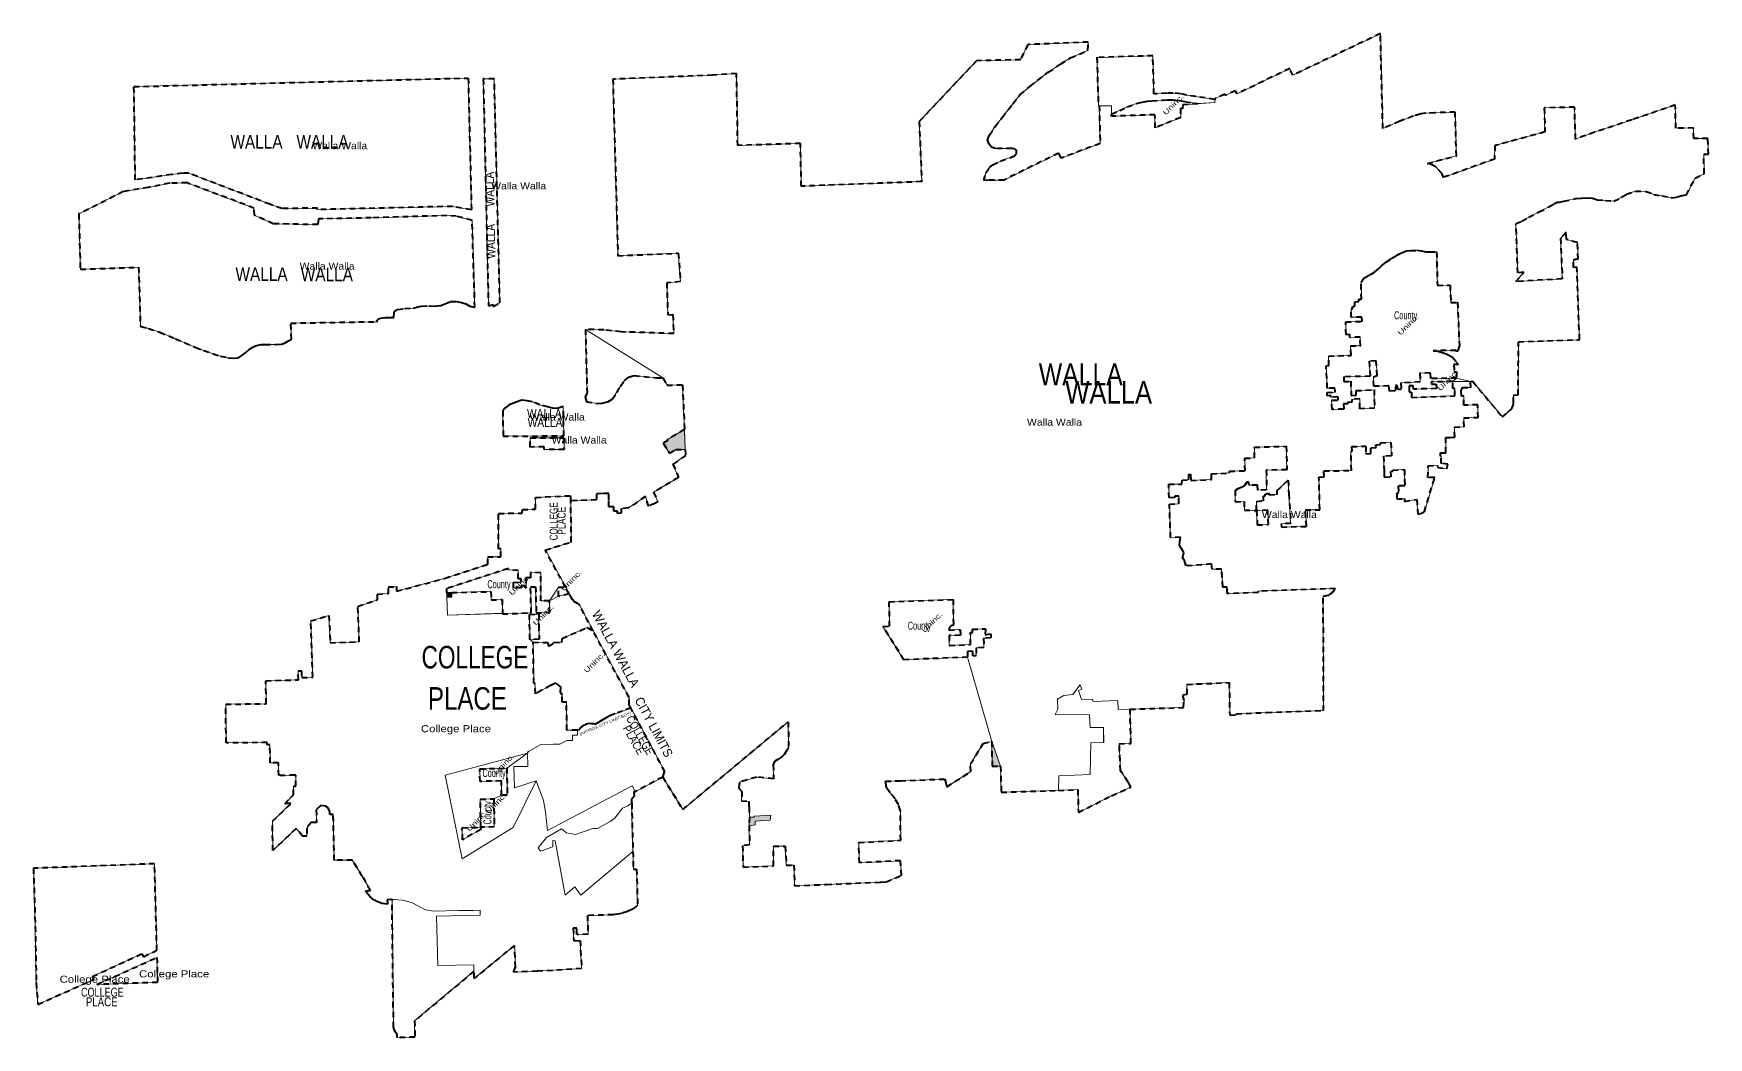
# Model space of a CAD drawing. Header units: feet. Extents: x -903180 to 1023491, y -707744 to 564635.
# Drawn here: x 656813 to 694064, y -529554 to -507220 of the extents above; entities that cross this region are included whole.
import ezdxf
from ezdxf.enums import TextEntityAlignment as Align

# ---------------------------------------------------------------- set-up
doc = ezdxf.new("R2010")
doc.units = ezdxf.units.FT
doc.header["$LTSCALE"] = 80
doc.linetypes.add('SHORT_DASHED', pattern=[2.7, 1.5, -1.2])
for name, color, linetype, lineweight in [('1', 7, 'Continuous', 13), ('13', 7, 'SHORT_DASHED', 40), ('58', 7, 'Continuous', 13), ('62', 7, 'Continuous', 13)]:
    doc.layers.add(name, color=color, linetype=linetype, lineweight=lineweight)
doc.layers.add('14', color=7, linetype='Continuous')
doc.layers.add('36', color=7, linetype='Continuous')

msp = doc.modelspace()

# ---------------------------------------------------------------- hatches: boundary and pattern name
at = {"layer": '58'}
for points in [[(671307.61, -516472.77), (671094.86, -516472.77), (670955.67, -516554.92), (670819, -516333.69), (670918.45, -516274.99), (670906.41, -516255.51), (671289.97, -516029.1)], [(666118.65, -519756.65), (666004.63, -519757.31), (666001.45, -519658.66), (666115.89, -519657.03)], [(678123.01, -522970.72), (678131.69, -523520.42), (678319.65, -523520.07)], [(672736.19, -524652.48), (672838.35, -524654.18), (672841.56, -524627.99), (673207.43, -524611.09), (673192.74, -524721.95), (672864.05, -524743.66), (672860.34, -524820.05), (672726.88, -524842.44)]]:
    msp.add_hatch(color=256, dxfattribs=at).paths.add_polyline_path(points)

# ---------------------------------------------------------------- linework, layer by layer
at = {"layer": '13'}
for p, q in [((693027.43, -510831.64), (693237.24, -510872.31)), ((671151.43, -512107.79), (671202.5, -512738.33)), ((688401.65, -514583.93), (688407.71, -514748.86)), ((687046.06, -516930.11), (687301.48, -516920.92)), ((683260.05, -519533.04), (683235.85, -519132.82)), ((668726.32, -519682.32), (668645.06, -519533.58)), ((663024.83, -521540.09), (662978.87, -520288.19))]:
    msp.add_line(p, q, dxfattribs=at)
for points in [[(693237.24, -510872.31), (693369.55, -510856.73), (693477.61, -510821.1), (693572.42, -510811.01), (693765.51, -510438.46), (693967.75, -510338.59), (693958.15, -509904.77), (694064.23, -509903.79), (694051.14, -509553.89), (693738.56, -509556.77), (693729.14, -509321.64), (693338.83, -509326.23), (693325.79, -508809.73), (692357.53, -509141.82), (691531.65, -509417.07), (691106.09, -509566.6), (691086.5, -508856.78), (690411.79, -508876.5), (690426.52, -509410.02), (689311.87, -509713.37), (689307.28, -510012.32), (688170.54, -510421.01), (688139.71, -510342.43), (688001.31, -510185.4), (687886.11, -510126.15), (687815.11, -510109.01), (688457.76, -509942.74), (688429.54, -508968.58), (687978.02, -508984.7), (687778.54, -508990.82), (687665.39, -509004.45), (687498.61, -509058.46), (687197.66, -509172.17), (686822.27, -509331.34), (686766.45, -507219.5), (684822.01, -508148.57), (684749.82, -507998.92), (683580.75, -508561.16), (683542.26, -508492.17), (683315.68, -508595.78), (683307.92, -508570.94), (683089.6, -508668.35), (683086.51, -508686.92), (682458.32, -508589.82), (682322.42, -508561.12), (682158.25, -508545.29), (682020.15, -508545.29), (681732.16, -508565.21), (681706.18, -507713.5), (680461.8, -507752.67), (680494.68, -508830.58)], [(680494.68, -508830.58), (680515.97, -508829.62), (680532.88, -509665.89), (679664.39, -509993.69), (679610.62, -509878.6), (678399.46, -510479.31), (678046.52, -510479.97), (677946.8, -510491.67), (677992.28, -510319.87), (678075.74, -510198.74), (678147.19, -510144.24), (678320.87, -510060.33), (678629.67, -509941.93), (678677.82, -509878.15), (678671.92, -509815.11), (678626.9, -509782.44), (678572.67, -509777.18), (678198.25, -509777.27), (678118.25, -509746.75), (678065.26, -509682.24), (678031.4, -509587.99), (678065.51, -509490.54), (678188.86, -509296.86), (678354.76, -509086.75), (678594.89, -508781.89), (678751.17, -508585.14), (678972.86, -508399.3), (679381.91, -508083.01), (679656.23, -507901.68), (679874.76, -507762.19), (680260.52, -507594.87), (680269.97, -507411.16), (678925.21, -507466.03), (678761.16, -507803.59), (677783.08, -507826.37), (676510.19, -509178.69), (676566.48, -510515.38), (673888.42, -510616.52), (673870.66, -509664.52), (672474.89, -509710.16), (672449.45, -508108.6), (671917.07, -508148.12), (669698.08, -508235.3), (669809.37, -512161.91), (671151.43, -512107.79)], [(688101.87, -516624.81), (688100.31, -516546.16), (688221.99, -516544.33), (688219.95, -516204.93), (688321.38, -516203.51), (688421.35, -516200.89), (688416.15, -515975.95), (688628.85, -515970.39), (688624.22, -515770.1), (688940.12, -515759.89), (688934.09, -515478.91), (688624.18, -515489.23), (688621.63, -515286.48), (688572.53, -515285.06), (688565.15, -515171.9), (688589.93, -515096.84), (688775.1, -515091.8), (688770.78, -514957.37), (688818.82, -514956.75), (689479.34, -515748.54), (689602.78, -515641.22), (689604.2, -515640.33), (689627.27, -515623.97), (689648.51, -515605.28), (689667.68, -515584.47), (689684.57, -515561.78), (689698.99, -515537.45), (689710.79, -515511.74), (689719.84, -515484.94), (689726.03, -515457.34), (689729.31, -515429.24), (689730.4, -515262.81), (689830.41, -515261.22), (689838.16, -514076.01), (691196.25, -514031.19), (691137.71, -512416.29), (691061.75, -512422.65), (691064.83, -512257.97), (691128.25, -512235.84), (691163.31, -512236.71), (691150.15, -511871.53), (690906.96, -511799.41), (690897.57, -511638.94), (690773.15, -511780.26), (690812.11, -512677.73), (689780.81, -512736.56), (689955.7, -512528.67), (689822.03, -512545.04), (689782.72, -511450.51), (689914, -511392.31), (690069.21, -511307.63), (690301.09, -511188.3), (690511.89, -511074.75), (690628.78, -511011.25), (690697.77, -510972.76), (690753.38, -510968.82), (690847.34, -510949.48), (691115.78, -510891.44), (691242.37, -510883.55), (691374.16, -510877.58), (691482.32, -510885.62), (691595.5, -510921.09), (691772.12, -510935.45), (691959.87, -510949.4), (692132.36, -510862.78), (692241.57, -510797.36), (692437.09, -510724.13), (692676.08, -510732.6), (692851.23, -510798.2), (693027.43, -510831.64)], [(687107.99, -515052.47), (687099.38, -515166.15), (686967.54, -515176.43), (686957.97, -515057.32), (686619.93, -515068.26), (686612.72, -514860.76), (686691.79, -514827.09), (686675.02, -514500.47), (686515.14, -514510.66), (686542.2, -514845.98), (685950.79, -514854.09), (685955.01, -514961.33), (686108.03, -514956.38), (686117.57, -515275.2), (686228.4, -515265.6), (686225.62, -515162.25), (686625.27, -515146.37), (686637, -515554.05), (686310, -515566.05), (686306.94, -515347.35), (686130.08, -515358.06), (686132.11, -515419.43), (686036.22, -515427.29), (686039.9, -515456.36), (685945.95, -515461.4), (685951, -515573.05), (685693, -515586.05), (685683.19, -515379.01), (685827.2, -515373.92), (685825, -515304.92), (685666.76, -515310.96), (685666.09, -515275.77), (685582.31, -515279.46), (685581.22, -515207.55), (685757.85, -515197.53), (685755.13, -515106.3), (685586.05, -515109.77), (685560.92, -514611.07), (685622.29, -514605.2), (685614.76, -514397.31), (686114.84, -514379.9), (686102.94, -514168.93), (686323.52, -514166.61), (686317.41, -513972.89), (686089.89, -513982.51), (686089.04, -513916.73), (686003.89, -513919.59), (685999.39, -513633.16), (686358.44, -513627.14), (686355.97, -513527.16), (686119.76, -513531.12), (686114.85, -513346.07), (686148.42, -513346.96), (686147.35, -513290.39), (686201.05, -513288.37), (686199.29, -513189.16), (686287.18, -513182.3), (686285.17, -513130.84), (686346.16, -513129.82), (686336.81, -512750.85), (686367.82, -512706.89), (686400.36, -512664.64), (686452.1, -512635.78), (686563.22, -512570.36), (686634.11, -512526.11), (686724.14, -512453.06), (686796.9, -512381.96), (686904.16, -512299.29), (687022.94, -512218.52), (687135.98, -512151.18), (687233.71, -512099.21), (687308.47, -512068.38), (687350.65, -512056.8), (687438.87, -512048.97), (687576.96, -512042.97), (687678.65, -512056.2), (687778.42, -512075.21), (687857.06, -512073.15), (688016.2, -512078.75), (688034.91, -512824.7), (688317.45, -512815.51), (688333.97, -513200.35), (688482.52, -513199.83), (688522.82, -514158.66), (688487.05, -514268.21), (688459.75, -514290.75), (688444.45, -514272.07), (687944.58, -514276.46), (688042.23, -514289.75), (688137.96, -514313.19), (688230.71, -514346.5), (688319.47, -514389.32), (688370.69, -514419.57), (688506.41, -514582.25), (688401.65, -514583.93)], [(671202.5, -512738.33), (670896.54, -512767.53), (670921.49, -513478.25), (671028.11, -513473.92), (671054.53, -513894.14), (669880.13, -513857.51), (669495.02, -513810.22), (669088.09, -513803.12), (669123.26, -515204.68), (669084.19, -515306.44), (669114.79, -515413.14), (669351.11, -515449.94), (669460.5, -515443.5), (669582.76, -515411.31), (669685.71, -515353.36), (669782.23, -515214.93), (669865.88, -515066.84), (669955.97, -514938.06), (670049.27, -514864.02), (670168.31, -514828.61), (670667, -514876.9), (670811.47, -514881.48), (670905.97, -515045.16), (671246.13, -515034.64), (671289.97, -516029.1), (670906.41, -516255.51), (670918.45, -516274.99), (670819, -516333.69), (670955.67, -516554.92), (671094.86, -516472.77), (671307.61, -516472.77), (671313.05, -516609.69), (671034.02, -516800.62), (671159.29, -517097.86), (670603.54, -517423.47), (670698.96, -517637.19), (670629.05, -517672.52), (670487.54, -517732.69), (670419.91, -517522.81), (670043.29, -517773.89), (669880.56, -517787.84), (669880.56, -517892.45), (669801.51, -517897.1), (669799.19, -517843.63), (669717.82, -517845.95), (669717.82, -517745.99), (669610.88, -517745.99), (669610.88, -517590.23), (669607.5, -517450.53), (669464.18, -517453.15), (669334.23, -517457.71), (669331.91, -517594.88), (668764.66, -517613.48)], [(688407.71, -514748.86), (688457.72, -514748.06), (688462.83, -514887.12), (687889.99, -514893.68), (687878.37, -514769.62), (687646.87, -514779.26), (687649.26, -514969.23), (687223.35, -514993.54), (687226.79, -515141.95), (687159.58, -515137.1), (687134.82, -515045.57), (687107.99, -515052.47)], [(683235.85, -519132.82), (683025.63, -519132.61), (683010.31, -519020.29), (682500.92, -519060.3), (682437.5, -519049.3), (682411.29, -518942.77), (682363.63, -518889.12), (682397.88, -518762.58), (682332.72, -518659.31), (682301.79, -518596.09), (682304.75, -518527.75), (682320.32, -518426.03), (682101.36, -518430.34), (682075.89, -517690.37), (682286.35, -517679.35), (682284.38, -517513.84), (682192.28, -517513.81), (682195.16, -517542.82), (682068.95, -517550.36), (682060.07, -517243.43), (682354.32, -517241.61), (682360.64, -517152.09), (682504.54, -517143.41), (682509.06, -517026.86), (682546.03, -517024.65), (682553.29, -517162.27), (683008.81, -517143.04), (683007.29, -517016.74), (683409.1, -516995.7), (683410.39, -516958.58), (683756.22, -516945.36), (683752.67, -516668.45), (683969.67, -516660.41), (683967.17, -516422.23), (684671.65, -516402.39), (684689.77, -516925.42), (684230.11, -516932.97), (684234.19, -517370.39), (684039.21, -517379.32), (684032.99, -517266.18), (683845.75, -517269.57), (683836.39, -517190.59), (683790.95, -517211.13), (683745.92, -517278.82), (683696.77, -517308.52), (683595.93, -517350.92), (683540.88, -517384.81), (683539.83, -517634.38), (683733.9, -517631.98), (683742.2, -517822.87), (684012.68, -517829.15), (684011.71, -517627.39), (684165.42, -517614.47), (684169.45, -517514.99), (684205.22, -517505.8), (684206.01, -517465.63), (684284.51, -517446.03), (684289.56, -517480.99), (684471.07, -517475.38), (684469.82, -517382.82), (684715.21, -517153.09), (684728.44, -517460.6), (684731.85, -517460.52), (684770.72, -518118.48), (684561.9, -518124.3), (684565.52, -518199.24), (685121.48, -518183.73), (685101.62, -517816.7), (685417.53, -517812.74), (685401.02, -517088.73), (685516.3, -517085.34), (685511.99, -516949.67), (686122.9, -516941.28), (686111.76, -516516.36), (686139.3, -516510.16), (686134.02, -516406.02), (686444.53, -516399.32), (686446.88, -516566.82), (686557.54, -516562.56), (686553.85, -516439.26), (686674.59, -516426.31), (686665.82, -516367.38), (686770.74, -516360.98), (686771.31, -516321.82), (687002.33, -516314.34), (687014.7, -516618.02), (686838.64, -516622.72), (686849.35, -516944.94), (686850.07, -516966.75), (686850.68, -516984.94), (686854.07, -517086.84), (687003.92, -517080.05), (686999.92, -516960.15), (687044.9, -516958.25), (687046.06, -516930.11)], [(687301.48, -516920.92), (687308.28, -517280.98), (687165.24, -517284.56), (687169.62, -517443.89), (687130.82, -517448.03), (687134.2, -517567.51), (687306.71, -517568.24), (687303.17, -517627.28), (687577.27, -517587.29), (687596.9, -517908.8), (687710.13, -517879.04), (687744.48, -517855.85), (687975.91, -517093.1), (687825.81, -517094.54), (687827.07, -516836.03), (688040.1, -516828.69), (688042.53, -516876.78), (688242.49, -516901.42), (688270.41, -516797.15), (688120.34, -516783.64), (688121.07, -516624.36), (688101.87, -516624.81)], [(662978.87, -520288.19), (663384.03, -520162.98), (663412.27, -520774.08), (664057.65, -520752.36), (664027.14, -519964.36), (664459.65, -519815.4), (664459.41, -519693.04), (664707.55, -519678.6), (664707.25, -519531.21), (664886.36, -519523.06), (664886.85, -519626.57), (665966.72, -519339.12), (666917, -519029.05), (666918.69, -518860.92), (667206.57, -518862.38), (667205, -518685.97), (667151, -518683.55), (667156.52, -517896.2), (667682.24, -517888.51), (667684.59, -517807.74), (667979.85, -517800.98), (667979.47, -517537.87), (668764.09, -517501.51)], [(668645.06, -519533.58), (668195.6, -518710.9), (668769.31, -518531.78), (668764.66, -517613.48), (668764.09, -517501.51)], [(668726.32, -519682.32), (668488.1, -519739.78), (668486.91, -519534.34), (668645.06, -519533.58)], [(670806.94, -523760.96), (671250.6, -524484.35), (673599.51, -522531.07), (673600.96, -523114.13), (673561.73, -523174.62), (673513.04, -523253.46), (673456.61, -523307.48), (673365.44, -523371.65), (673293.63, -523414.12), (673265.83, -523488.28), (673268.71, -523798.1), (672889.22, -523761.81), (672513.64, -523871.8), (672494.86, -524003.25), (672568.31, -524081.1), (672560.08, -524291.23), (672719.45, -524301.1), (672720.09, -524425.96), (672728.38, -524425.66), (672736.19, -524652.48), (672726.88, -524842.44), (672739.7, -525269.52), (672583.17, -525290.65), (672593.39, -525763.97), (673267.27, -525737.09), (673267.08, -525297.56), (673531.28, -525295), (673554.06, -525722.85), (673722.15, -525716.92), (673739.21, -526177.34), (674190.26, -526160.68), (674446.84, -526149.37), (675650.54, -526098.26), (675777.45, -526091.14), (676113.23, -525949.09), (676096.91, -525620.69), (675180.12, -525666.98), (675166.68, -525218.85), (676099.26, -525166.76), (676092.96, -524517.98), (676047.12, -524372.81), (675967.17, -524238.61), (675859.71, -524105.81), (675785.14, -523996.2), (675764.76, -523895.68), (675763.46, -523852.67), (676053.45, -523846.19), (676073.45, -523845.52), (676093.45, -523844.91), (677082.25, -523803.98), (677103.78, -523887.58), (677124.51, -523978.23), (677660.75, -523633.68), (677651.82, -523469.4), (677936.52, -523015.61), (678123.01, -522970.72), (678131.69, -523520.42), (678319.65, -523520.07), (678336.33, -524096.87), (679606.18, -524059.31), (680036.93, -524039.41), (680050.64, -524545.97), (680789.88, -524174.93), (681218.15, -523985.25), (681157.91, -523870.18), (681003.38, -523643.97), (680989.49, -523612.19), (680959.33, -523019.7), (681219.56, -523011.93), (681198.93, -522249.73), (682391.65, -522215.01), (682401.57, -522060.04), (682372.73, -521932.53), (682472.4, -521918.25), (682465.03, -521698.2), (683404.75, -521660.12), (683415.63, -522382.93), (683565.56, -522376.85), (683565.18, -522351.85), (684239.85, -522324.52), (685504.6, -522278.23), (685496.17, -519734.9), (685541.36, -519732.38), (685564.08, -519721.72), (685617.35, -519711.07), (685659.25, -519677.67), (685676.3, -519666.31), (685699.02, -519642.86), (685733.12, -519625.81), (685764.36, -519566.84), (684049.7, -519625.23), (684050.83, -519655.2), (683360.58, -519679.65), (683357.43, -519532.87), (683260.05, -519533.04)], [(669258.62, -520510.74), (668967.6, -519952.62), (668942.82, -519919.56), (668942.82, -519916.8), (668920.79, -519903.03), (668896.01, -519894.76), (668860.22, -519869.97), (668832.69, -519850.68), (668797.48, -519812.58), (668726.32, -519682.32)], [(670094.09, -522221.04), (669910.48, -522293.09), (669740.49, -522353.02), (669647.93, -522392.36), (669548.11, -522441.39), (669459.18, -522491.03), (669385.38, -522536.43), (669351.19, -522562.91), (669337.13, -522571.39), (669320.8, -522578.5), (669302.8, -522583.5), (669288.28, -522585.01), (669269.68, -522579.86), (669251.38, -522576.23), (669223.7, -522572.9), (669180.68, -522571.93), (669136.8, -522578.47), (669090.4, -522592.16), (669068.84, -522602.77), (669043.45, -522615.29), (669030.39, -522624.31), (668991.96, -522654), (668967.33, -522681.26), (668944.54, -522711.77), (668907.58, -522714.87), (668675.93, -522714.63), (668665.87, -522095.4), (668568.52, -522095.58), (668573.62, -521933.33), (668530.22, -521868.52), (668540.8, -521749.52), (668421.67, -521668.63), (668313.6, -521722.92), (668119.11, -521826.05), (667973.7, -521906.65), (667961.96, -521664.32), (667940.34, -521675.12), (667921.87, -520762.43), (668252.25, -520765.8)], [(668252.25, -520765.8), (668268.63, -520846.9), (668387.47, -520776.36), (668387.44, -520760.14), (668562.93, -520770.42), (668568.4, -520676.8), (669127.83, -520432.93), (669258.62, -520510.74)], [(670094.09, -522221.04), (670057.59, -522153.09), (670056.57, -521988.28), (669258.62, -520510.74)], [(670806.94, -523760.96), (670165.71, -524100.31), (670173.45, -524185.39), (670108.68, -524250.42), (670114.26, -524342.34), (670116, -524343.38), (670143.48, -525418.39), (670153.14, -525811.22), (670226.86, -525810.27), (670246.26, -526613.29), (670210.8, -526643.91), (670117.83, -526706), (670022.58, -526754.1), (669881.11, -526797.11), (669803.15, -526808.75), (669705.23, -526824.79), (669129.99, -526838.74), (669147.32, -527254.8), (668897.53, -527265.71), (668893.25, -527119.86), (668816.5, -527123.21), (668827.71, -527400.33), (668968.31, -527394.64), (669001.98, -528021.89), (668011.76, -528080.59), (667487.83, -528098.34), (667531.07, -527987.49), (667508.96, -527504.01), (666614.32, -528241.88), (666608.6, -528078.63), (665289.38, -529185.09), (665296.57, -529546.29), (664903.09, -529553.88), (664902.17, -529485.37), (664879.44, -529457.74), (664860, -529426.02), (664856.15, -529418.58), (664837.26, -529379.71), (664819.46, -529315.31), (664785.92, -526483.36), (664756.79, -526483.58), (664679.7, -526487.95), (664686.16, -526587.44), (664625.63, -526582.46), (664565.95, -526571.18), (664507.78, -526553.72), (664451.76, -526530.27), (664398.49, -526501.1), (664348.56, -526466.52), (664302.52, -526426.92), (664260.87, -526382.71), (664226.41, -526337.8), (664195.97, -526288.57), (664309.3, -526281.86), (664125.5, -525961.57), (663904.67, -525614.62), (663901.16, -525608.03), (663500.67, -525608.51), (663478.68, -524589.57), (663400.59, -524593.7), (663401.22, -524532), (663391.37, -524496.65), (663365.69, -524447.77), (663304.66, -524405.71), (663202.85, -524393.63), (663102.3, -524487.61), (663107.64, -524767.99), (662990.34, -524767.99), (662889.62, -524894.82), (662894.36, -525071.42), (662794.83, -525071.42), (662656.43, -524904.32), (662134.05, -525392.53), (662126.87, -524739.83), (662537.75, -524349.97), (662399.34, -524352.3), (662596.74, -524154.28), (662597.02, -523965.37), (662650.35, -523965.37), (662644.92, -523737.34), (662644.44, -523717.35), (662624.44, -523717.73), (662266.34, -523724.57), (662260.5, -523442.01), (662076.39, -523446), (662070.05, -523041.7), (662010.96, -523043.99), (662010.46, -522993.1), (661096.45, -522999.58), (661089.33, -522139.69), (661987.4, -522128.06), (661980.84, -521618.27), (662706.29, -521596.5), (662697.66, -521400.03), (662769.64, -521398.07), (662776.9, -521544.92), (663024.83, -521540.09)], [(670806.94, -523760.96), (670850.52, -523635.24), (670094.09, -522221.04)], [(666351.37, -525154.11), (666348.32, -524888.82), (666759.81, -524878.41)], [(666759.81, -524878.41), (666760.63, -524927.26), (666351.37, -525154.11)]]:
    msp.add_lwpolyline(points, dxfattribs=at)
for points in [[(666552.15, -511144.5), (666128.83, -511066.01), (663122.39, -511137.32), (663127.34, -511103.11), (662336.76, -511116.18), (662070.32, -511019.73), (660265.9, -510328.39), (660124.25, -510324.76), (659879.12, -510357.07), (659075.36, -510475.38), (659046.21, -508402.06), (666480.75, -508209.74)], [(667038.59, -513290.97), (667185.28, -513212.93), (667059.53, -508230.84), (666815.51, -508230.95), (666931.17, -513278.58), (667032.35, -513250.14)], [(682706.6, -508782.16), (682372.96, -508807.97), (682365.51, -508893.52), (682320.29, -508887.96), (682325.36, -509090.53), (681761.79, -509316.42), (681752.87, -509028.78), (680789.65, -509057.99), (680788.64, -509010.84), (680970.33, -508929.21), (681132.74, -508851.7), (681341.7, -508777.52), (681475.37, -508745.9), (681587.67, -508727.04), (681684.37, -508718.87), (681912.74, -508705.31), (682025.33, -508695.29), (682151.03, -508695.29), (682299.66, -508709.62), (682431.34, -508737.44)], [(660599.77, -514270.95), (660806.69, -514346.25), (660972.29, -514394.6), (661136.09, -514433.6), (661270.61, -514442.39), (661352.63, -514434.85), (661403.6, -514415.6), (661467.42, -514370.71), (661535.14, -514312.59), (661615.51, -514244.51), (661689.45, -514197.88), (661753.34, -514164.65), (661809.28, -514150.69), (661875.89, -514137.1), (661964.4, -514136.62), (662202.2, -514141.26), (662329.99, -514130.14), (662394.7, -514105.81), (662466.59, -514061.16), (662551.14, -514020.42), (662535.51, -513661.71), (664439.23, -513630.06), (664466.03, -513597.43), (664507.04, -513557.39), (664572.45, -513541.53), (664644.38, -513539.34), (664731.14, -513536.7), (664825, -513535.35), (664835.87, -513414.45), (664905.88, -513357.66), (665067.69, -513340.25), (665267.4, -513326.24), (665360.33, -513302.03), (665439.5, -513284.73), (665608.22, -513274.2), (665701.22, -513287.86), (665787.3, -513277.44), (665873.37, -513267.01), (665980.05, -513229.01), (666093.61, -513184.11), (666227.91, -513183.96), (666331.25, -513201.06), (666427.74, -513235.38), (666517.38, -513283.49), (666613.84, -513310.93), (666627.62, -513307.47), (666566.24, -511376.1), (666215.08, -511282.7), (666006.92, -511269.73), (664324.59, -511319), (663149.4, -511345.69), (663136.44, -511471.25), (662145.31, -511452.58), (661728.67, -511261.47), (661715.14, -511102.92), (660227.38, -510543.07), (659837.56, -510550.14), (659368.63, -510643.2), (658807.18, -510736.36), (657820.52, -511234.66), (657854.33, -512463.52), (659149.84, -512419.92), (659191.06, -513735.57), (659201.12, -513736.87), (659370.25, -513779.96), (659622.57, -513866.39), (659973.53, -514009.68), (660175.37, -514101.99), (660422.83, -514205.65)], [(687897.01, -514968.62), (687901.9, -515020.75), (688010.98, -515019.23), (688013.16, -515117.69), (687502.47, -515130.88), (687497.58, -515057.92), (687403.57, -515060.96), (687404.52, -515192.34), (687457.65, -515198.37), (687458.25, -515316.1), (688426.11, -515280.36), (688423.31, -515115.27), (688378.23, -515114.72), (688376.7, -514962.44)], [(668595.17, -515518), (668482.12, -515556.1), (668433.71, -515564.64), (668356.82, -515556.1), (668245.76, -515521.91), (668063.51, -515476.34), (667912.58, -515410.82), (667781.59, -515388.03), (667679.07, -515379.48), (667673.37, -515379.48), (667585.1, -515402.27), (667465.49, -515450.7), (667391.45, -515479.18), (667351.58, -515507.67), (667297.48, -515556.1), (667249.07, -515615.92), (667255.8, -516178.49), (668605.85, -516169.89)], [(667862.05, -516216.26), (668607.42, -516214.14), (668613.35, -516471.75), (668171.72, -516473.37), (668171.72, -516413.54), (667861.32, -516419.24)], [(684012.84, -517832.56), (684028.17, -518150.32), (684278.01, -518141), (684262.69, -517823.24)], [(667881.37, -520107.33), (667868.03, -519528.1), (667980.06, -519528.1), (667993.36, -520105.53), (668293.63, -520100.69), (668288.29, -519840.94), (668093.69, -519840.19), (668097.77, -519213.96), (667865.2, -519209), (667868.41, -519328.36), (667762.99, -519327.02), (667765.96, -519552.29), (667746.92, -519552.27), (667746.82, -519503.57), (667662.79, -519503.66), (667665.48, -519552.3), (667489.41, -519551.82), (667487.84, -519503.86), (667486.11, -519428.15), (667653.96, -519428.74), (667655.3, -519353.61), (667590.31, -519352.31), (667589.95, -519163.01), (667378.99, -519152.44), (667375.8, -519121.08), (665998.24, -519564.97), (666000.64, -519658.67), (666115.89, -519657.03), (666984.22, -519634.23), (666991.18, -519817.11), (667232.12, -519811.27), (667244.32, -520131.98), (667864.03, -520107.61)], [(675842.92, -519859.08), (677262.39, -519811.2), (677271.32, -520384.77), (677240.11, -520385.45), (677221.15, -520396.29), (677196.76, -520417.98), (677183.22, -520442.38), (677172.38, -520469.49), (677173.74, -520489.57), (677423.92, -520481.14), (677426.03, -520604.07), (677176.17, -520614.3), (677179.95, -520834.32), (677654.68, -520814.88), (677650.02, -520543.55), (677695, -520542.03), (677693.8, -520472.03), (677981.55, -520462.32), (677974.79, -520599.18), (678101.44, -520571.26), (678103.2, -520666.41), (677943.29, -520672.96), (677947.07, -520877.98), (677775.91, -520884.99), (677778.91, -521060.01), (677703.95, -521063.07), (677702.23, -520963.06), (677582.3, -520967.97), (677584.45, -521092.99), (676169.71, -521150.93), (675704.18, -520409.06), (675852.97, -520404.05)], [(668057.24, -520696.3), (667848.11, -520697.42), (667846.01, -520143.14), (668048.09, -520138.4), (668052.16, -520386.66)], [(667223.06, -524166.44), (667217.74, -523846.48), (666742.86, -523858.5), (666738.21, -523578.53), (667338.04, -523563.34), (667348.02, -524163.28)], [(666759.81, -524878.41), (666749.42, -524253.46), (667049.34, -524245.87), (667059.74, -524870.81)], [(656909.41, -528817.6), (658155.98, -528261.09), (658126.92, -528193.2), (659222.71, -527691.95), (659261.99, -527755.78), (659556.29, -527611.58), (659505.25, -525688.47), (656812.61, -525790.36), (656851.95, -527081.29), (656873.97, -528329.43), (656871.55, -528335.73)], [(658218.81, -528375.72), (659559.14, -527773.13), (659568.93, -528327.88)]]:
    msp.add_lwpolyline(points, close=True, dxfattribs=at)
at = {"layer": '58'}
for p, q in [((659879.12, -510357.07), (660124.25, -510324.76)), ((660124.25, -510324.76), (660265.9, -510328.39)), ((659879.12, -510357.07), (659075.36, -510475.38)), ((666627.62, -513307.47), (666566.24, -511376.1)), ((668769.31, -518531.78), (668764.09, -517501.51))]:
    msp.add_line(p, q, dxfattribs=at)
for points in [[(692241.57, -510797.36), (692437.09, -510724.13), (692676.08, -510732.6), (692851.23, -510798.2), (693027.43, -510831.64), (693237.24, -510872.31), (693369.55, -510856.73), (693477.61, -510821.1), (693572.42, -510811.01), (693765.51, -510438.46), (693967.75, -510338.59), (693958.15, -509904.77), (694064.23, -509903.79), (694051.14, -509553.89), (693738.56, -509556.77), (693729.14, -509321.64), (693338.83, -509326.23), (693325.79, -508809.73), (692357.53, -509141.82), (691531.65, -509417.07), (691106.09, -509566.6), (691086.5, -508856.78), (690411.79, -508876.5), (690426.52, -509410.02), (689311.87, -509713.37), (689307.28, -510012.32), (688170.54, -510421.01), (688139.71, -510342.43), (688001.31, -510185.4), (687886.11, -510126.15), (687815.11, -510109.01), (688457.76, -509942.74), (688429.54, -508968.58), (687978.02, -508984.7), (687778.54, -508990.82), (687665.39, -509004.45), (687498.61, -509058.46), (687197.66, -509172.17), (686822.27, -509331.34), (686766.45, -507219.5), (684822.01, -508148.57), (684749.82, -507998.92), (683580.75, -508561.16), (683542.26, -508492.17), (683315.68, -508595.78), (683307.92, -508570.94), (683089.6, -508668.35), (683087.12, -508752.72), (682372.96, -508807.97), (682365.51, -508893.52), (682320.29, -508887.96), (682325.36, -509090.53), (681761.79, -509316.42), (681752.87, -509028.78), (680789.65, -509057.99), (680784.68, -508825.32), (680515.97, -508829.62), (680532.88, -509665.89), (679664.39, -509993.69), (679610.62, -509878.6), (678399.46, -510479.31), (678046.52, -510479.97), (677946.8, -510491.67), (677992.28, -510319.87), (678075.74, -510198.74), (678147.19, -510144.24), (678320.87, -510060.33), (678629.67, -509941.93), (678677.82, -509878.15), (678671.92, -509815.11), (678626.9, -509782.44), (678572.67, -509777.18), (678198.25, -509777.27), (678118.25, -509746.75), (678065.26, -509682.24), (678031.4, -509587.99), (678065.51, -509490.54), (678188.86, -509296.86), (678354.76, -509086.75), (678594.89, -508781.89), (678751.17, -508585.14), (678972.86, -508399.3), (679381.91, -508083.01), (679656.23, -507901.68), (679874.76, -507762.19), (680260.52, -507594.87), (680269.97, -507411.16), (678925.21, -507466.03), (678761.16, -507803.59), (677783.08, -507826.37), (676510.19, -509178.69), (676566.48, -510515.38), (673888.42, -510616.52), (673870.66, -509664.52), (672474.89, -509710.16), (672449.45, -508108.6), (671917.07, -508148.12), (669698.08, -508235.3), (669809.37, -512161.91), (671151.43, -512107.79), (671202.5, -512738.33)], [(666480.75, -508209.74), (659046.21, -508402.06), (659075.36, -510475.38)], [(663122.39, -511137.32), (666128.83, -511066.01), (666552.15, -511144.5), (666480.75, -508209.74)], [(666931.17, -513278.58), (666815.51, -508230.95), (667059.53, -508230.84), (667185.28, -513212.93), (667038.59, -513290.97)], [(660265.9, -510328.39), (662070.32, -511019.73), (662336.76, -511116.18), (663127.34, -511103.11)], [(664324.59, -511319), (663149.4, -511345.69), (663136.44, -511471.25), (662145.31, -511452.58), (661728.67, -511261.47), (661715.14, -511102.92), (660227.38, -510543.07), (659837.56, -510550.14), (659368.63, -510643.2), (658807.18, -510736.36), (657820.52, -511234.66), (657854.33, -512463.52), (659149.84, -512419.92), (659191.06, -513735.57)], [(686114.85, -513346.07), (686148.42, -513346.96), (686147.35, -513290.39), (686201.05, -513288.37), (686199.29, -513189.16), (686287.18, -513182.3), (686285.17, -513130.84), (686346.16, -513129.82), (686336.81, -512750.85), (686367.82, -512706.89), (686400.36, -512664.64), (686452.1, -512635.78), (686563.22, -512570.36), (686634.11, -512526.11), (686724.14, -512453.06), (686796.9, -512381.96), (686904.16, -512299.29), (687022.94, -512218.52), (687135.98, -512151.18), (687233.71, -512099.21), (687308.47, -512068.38), (687350.65, -512056.8), (687438.87, -512048.97), (687576.96, -512042.97), (687678.65, -512056.2), (687778.42, -512075.21), (687857.06, -512073.15), (688016.2, -512078.75), (688034.91, -512824.7), (688317.45, -512815.51), (688333.97, -513200.35), (688482.52, -513199.83), (688522.82, -514158.66), (688487.05, -514268.21), (688459.75, -514290.75), (688444.45, -514272.07), (687944.58, -514276.46), (688042.23, -514289.75), (688137.96, -514313.19), (688230.71, -514346.5), (688319.47, -514389.32), (688370.69, -514419.57), (688506.41, -514582.25), (688401.65, -514583.93), (688407.71, -514748.86), (688457.72, -514748.06), (688462.83, -514887.12), (688770.78, -514957.37), (688818.82, -514956.75), (689479.34, -515748.54), (689602.78, -515641.22), (689604.2, -515640.33), (689627.27, -515623.97), (689648.51, -515605.28), (689667.68, -515584.47), (689684.57, -515561.78), (689698.99, -515537.45), (689710.79, -515511.74), (689719.84, -515484.94), (689726.03, -515457.34), (689729.31, -515429.24), (689730.4, -515262.81), (689830.41, -515261.22), (689838.16, -514076.01), (691196.25, -514031.19), (691137.71, -512416.29), (691061.75, -512422.65), (691064.83, -512257.97), (691128.25, -512235.84), (691163.31, -512236.71), (691150.15, -511871.53), (690906.96, -511799.41), (690897.57, -511638.94), (690773.15, -511780.26), (690812.11, -512677.73), (689780.81, -512736.56), (689955.7, -512528.67), (689822.03, -512545.04), (689782.72, -511450.51), (689914, -511392.31), (690069.21, -511307.63), (690301.09, -511188.3), (690511.89, -511074.75), (690628.78, -511011.25), (690697.77, -510972.76), (690753.38, -510968.82), (690847.34, -510949.48), (691115.78, -510891.44), (691242.37, -510883.55), (691374.16, -510877.58), (691482.32, -510885.62), (691595.5, -510921.09), (691772.12, -510935.45), (691959.87, -510949.4), (692132.36, -510862.78), (692241.57, -510797.36)], [(666566.24, -511376.1), (666215.08, -511282.7), (666006.92, -511269.73), (664324.59, -511319)], [(671202.5, -512738.33), (670896.54, -512767.53), (670921.49, -513478.25), (671028.11, -513473.92), (671054.53, -513894.14), (669880.13, -513857.51), (669495.02, -513810.22), (669088.09, -513803.12), (670811.47, -514881.48), (670905.97, -515045.16), (671246.13, -515034.64), (671313.05, -516609.69), (671034.02, -516800.62), (671159.29, -517097.86), (670603.54, -517423.47), (670698.96, -517637.19), (670629.05, -517672.52), (670487.54, -517732.69), (670419.91, -517522.81), (670043.29, -517773.89), (669880.56, -517787.84), (669880.56, -517892.45), (669801.51, -517897.1), (669799.19, -517843.63), (669717.82, -517845.95), (669717.82, -517745.99), (669610.88, -517745.99), (669610.88, -517590.23), (669607.5, -517450.53), (669464.18, -517453.15), (669334.23, -517457.71), (669331.91, -517594.88), (668764.66, -517613.48), (668769.31, -518531.78), (668196.16, -518712.45), (668649.6, -519538.18), (668797.55, -519815.13), (668858.78, -519873.84), (668950.61, -519924.89), (668963.37, -519946.59), (669258.62, -520510.74), (670056.57, -521988.28), (670057.59, -522153.09), (670850.52, -523635.24), (670806.94, -523760.96), (671250.6, -524484.35), (673599.51, -522531.07), (673600.96, -523114.13), (673561.73, -523174.62), (673513.04, -523253.46), (673456.61, -523307.48), (673365.44, -523371.65), (673293.63, -523414.12), (673265.83, -523488.28), (673268.71, -523798.1), (672889.22, -523761.81), (672513.64, -523871.8), (672494.86, -524003.25), (672568.31, -524081.1), (672560.08, -524291.23), (672719.45, -524301.1), (672720.09, -524425.96), (672728.38, -524425.66), (672736.19, -524652.48), (672838.35, -524654.18), (672841.56, -524627.99), (673207.43, -524611.09), (673192.74, -524721.95), (672864.05, -524743.66), (672860.34, -524820.05), (672726.88, -524842.44), (672739.7, -525269.52), (672583.17, -525290.65), (672593.39, -525763.97), (673267.27, -525737.09), (673267.08, -525297.56), (673531.28, -525295), (673554.06, -525722.85), (673722.15, -525716.92), (673739.21, -526177.34), (674188.91, -526160.74), (674446.84, -526149.37), (675650.54, -526098.26), (675777.45, -526091.14), (676113.23, -525949.09), (676096.91, -525620.69), (675180.12, -525666.98), (675166.68, -525218.85), (676099.26, -525166.76), (676092.96, -524517.98), (676047.12, -524372.81), (675967.17, -524238.61), (675859.71, -524105.81), (675785.14, -523996.2), (675764.76, -523895.68), (675763.46, -523852.67), (676053.45, -523846.19), (676073.45, -523845.52), (676093.45, -523844.91), (677082.25, -523803.98), (677103.78, -523887.58)], [(664825, -513535.35), (664835.87, -513414.45), (664905.88, -513357.66), (665067.69, -513340.25), (665267.4, -513326.24), (665360.33, -513302.03), (665439.5, -513284.73), (665608.22, -513274.2), (665701.22, -513287.86), (665787.3, -513277.44), (665873.37, -513267.01), (665980.05, -513229.01), (666093.61, -513184.11), (666227.91, -513183.96), (666331.25, -513201.06), (666427.74, -513235.38), (666517.38, -513283.49), (666613.84, -513310.93), (666627.62, -513307.47)], [(667038.59, -513290.97), (667032.35, -513250.14), (666931.17, -513278.58)], [(662551.14, -514020.42), (662535.51, -513661.71), (664439.23, -513630.06)], [(664439.23, -513630.06), (664466.03, -513597.43), (664507.04, -513557.39), (664572.45, -513541.53), (664644.38, -513539.34), (664731.14, -513536.7), (664825, -513535.35)], [(688270.41, -516797.15), (688120.34, -516783.64), (688121.07, -516624.36), (688101.87, -516624.81), (688100.31, -516546.16), (688221.99, -516544.33), (688219.95, -516204.93), (688321.38, -516203.51), (688421.35, -516200.89), (688416.15, -515975.95), (688628.85, -515970.39), (688624.22, -515770.1), (688940.12, -515759.89), (688934.09, -515478.91), (688624.18, -515489.23), (688621.63, -515286.48), (688572.53, -515285.06), (688565.15, -515171.9), (688589.93, -515096.84), (688775.1, -515091.8), (688770.78, -514957.37), (688376.7, -514962.44), (688378.23, -515114.72), (688423.31, -515115.27), (688426.11, -515280.36), (687458.25, -515316.1), (687457.65, -515198.37), (687404.52, -515192.34), (687403.57, -515060.96), (687497.58, -515057.92), (687502.47, -515130.88), (688013.16, -515117.69), (688010.98, -515019.23), (687901.9, -515020.75), (687897.01, -514968.62), (688376.7, -514962.44), (688462.83, -514887.12), (687889.99, -514893.68), (687878.37, -514769.62), (687646.87, -514779.26), (687649.26, -514969.23), (687223.35, -514993.54), (687226.79, -515141.95), (687159.58, -515137.1), (687134.82, -515045.57), (687107.99, -515052.47), (687099.38, -515166.15), (686967.54, -515176.43), (686957.97, -515057.32), (686619.93, -515068.26), (686612.72, -514860.76), (686691.79, -514827.09), (686675.02, -514500.47), (686515.14, -514510.66), (686542.2, -514845.98), (685950.79, -514854.09), (685955.01, -514961.33), (686108.03, -514956.38), (686117.57, -515275.2), (686228.4, -515265.6), (686225.62, -515162.25), (686625.27, -515146.37), (686637, -515554.05), (686310, -515566.05), (686306.94, -515347.35), (686130.08, -515358.06), (686132.11, -515419.43), (686036.22, -515427.29), (686039.9, -515456.36), (685945.95, -515461.4), (685951, -515573.05), (685693, -515586.05), (685683.19, -515379.01), (685827.2, -515373.92), (685825, -515304.92), (685666.76, -515310.96), (685666.09, -515275.77), (685582.31, -515279.46), (685581.22, -515207.55), (685757.85, -515197.53), (685755.13, -515106.3), (685586.05, -515109.77), (685560.92, -514611.07), (685622.29, -514605.2), (685614.76, -514397.31), (686114.84, -514379.9), (686102.94, -514168.93), (686323.52, -514166.61), (686317.41, -513972.89), (686089.89, -513982.51), (686089.04, -513916.73), (686003.89, -513919.59), (685999.39, -513633.16), (686358.44, -513627.14), (686355.97, -513527.16), (686119.76, -513531.12), (686114.85, -513346.07)], [(659191.06, -513735.57), (659201.12, -513736.87), (659370.25, -513779.96), (659622.57, -513866.39), (659973.53, -514009.68), (660175.37, -514101.99), (660422.83, -514205.65), (660599.77, -514270.95)], [(660599.77, -514270.95), (660806.69, -514346.25), (660972.29, -514394.6), (661136.09, -514433.6), (661270.61, -514442.39), (661352.63, -514434.85), (661403.6, -514415.6), (661467.42, -514370.71), (661535.14, -514312.59), (661615.51, -514244.51), (661689.45, -514197.88), (661753.34, -514164.65), (661809.28, -514150.69), (661875.89, -514137.1), (661964.4, -514136.62), (662202.2, -514141.26), (662329.99, -514130.14), (662394.7, -514105.81), (662466.59, -514061.16), (662551.14, -514020.42)], [(682075.89, -517690.37), (682286.35, -517679.35), (682284.38, -517513.84), (682192.28, -517513.81), (682195.16, -517542.82), (682068.95, -517550.36), (682060.07, -517243.43), (682354.32, -517241.61), (682360.64, -517152.09), (682504.54, -517143.41), (682509.06, -517026.86), (682546.03, -517024.65), (682553.29, -517162.27), (683008.81, -517143.04), (683007.29, -517016.74), (683409.1, -516995.7), (683410.39, -516958.58), (683756.22, -516945.36), (683752.67, -516668.45), (683969.67, -516660.41), (683967.17, -516422.23), (684671.65, -516402.39), (684689.77, -516925.42), (684230.11, -516932.97), (684234.19, -517370.39), (684039.21, -517379.32), (684032.99, -517266.18), (683845.75, -517269.57), (683836.39, -517190.59), (683790.95, -517211.13), (683745.92, -517278.82), (683696.77, -517308.52), (683595.93, -517350.92), (683540.88, -517384.81), (683539.83, -517634.38), (683733.9, -517631.98), (683742.2, -517822.87), (684012.68, -517829.15), (684011.71, -517627.39), (684165.42, -517614.47), (684169.45, -517514.99), (684205.22, -517505.8), (684206.01, -517465.63), (684284.51, -517446.03), (684289.56, -517480.99), (684471.07, -517475.38), (684469.82, -517382.82), (684715.21, -517153.09), (684728.44, -517460.6), (684731.85, -517460.52), (684770.72, -518118.48), (684561.9, -518124.3), (684565.52, -518199.24), (685121.48, -518183.73), (685101.62, -517816.7), (685417.53, -517812.74), (685401.02, -517088.73), (685516.3, -517085.34), (685511.99, -516949.67), (686122.9, -516941.28), (686111.76, -516516.36), (686139.3, -516510.16), (686134.02, -516406.02), (686444.53, -516399.32), (686446.88, -516566.82), (686557.54, -516562.56), (686553.85, -516439.26), (686674.59, -516426.31), (686665.82, -516367.38), (686770.74, -516360.98), (686771.31, -516321.82), (687002.33, -516314.34), (687014.7, -516618.02), (686838.64, -516622.72), (686849.35, -516944.94), (686850.07, -516966.75), (686850.68, -516984.94), (686854.07, -517086.84), (687003.92, -517080.05), (686999.92, -516960.15), (687044.9, -516958.25), (687046.06, -516930.11), (687301.48, -516920.92), (687308.28, -517280.98), (687165.24, -517284.56), (687169.62, -517443.89), (687130.82, -517448.03), (687134.2, -517567.51), (687306.71, -517568.24), (687303.17, -517627.28), (687577.27, -517587.29), (687596.9, -517908.8), (687710.13, -517879.04), (687744.48, -517855.85), (687975.91, -517093.1), (687825.81, -517094.54), (687827.07, -516836.03), (688040.1, -516828.69), (688042.53, -516876.78), (688242.49, -516901.42), (688270.41, -516797.15)], [(668764.09, -517501.51), (667979.47, -517537.87), (667979.85, -517800.98), (667684.59, -517807.74), (667682.24, -517888.51), (667156.52, -517896.2), (667151, -518683.55), (667205, -518685.97), (667206.57, -518862.38), (666918.69, -518860.92), (666917, -519029.05), (665966.72, -519339.12), (664886.85, -519626.57), (664886.36, -519523.06), (664707.25, -519531.21), (664707.55, -519678.6), (664459.41, -519693.04), (664459.65, -519815.4), (664027.14, -519964.36), (664057.65, -520752.36), (663412.27, -520774.08), (663384.03, -520162.98), (662978.87, -520288.19), (663024.83, -521540.09), (662776.9, -521544.92), (662769.64, -521398.07), (662697.66, -521400.03), (662706.29, -521596.5), (661980.84, -521618.27), (661987.4, -522128.06), (661089.33, -522139.69), (661096.45, -522999.58), (662010.46, -522993.1), (662010.96, -523043.99), (662070.05, -523041.7), (662076.39, -523446), (662260.5, -523442.01), (662266.34, -523724.57), (662624.44, -523717.73), (662644.44, -523717.35), (662644.92, -523737.34), (662650.35, -523965.37), (662597.02, -523965.37), (662596.74, -524154.28), (662399.34, -524352.3), (662537.75, -524349.97), (662126.87, -524739.83), (662134.05, -525392.53), (662656.43, -524904.32), (662794.83, -525071.42), (662894.36, -525071.42), (662889.62, -524894.82), (662990.34, -524767.99), (663107.64, -524767.99), (663102.3, -524487.61), (663202.85, -524393.63), (663304.66, -524405.71), (663365.69, -524447.77), (663391.37, -524496.65), (663401.22, -524532), (663400.59, -524593.7), (663478.68, -524589.57), (663500.67, -525608.51), (663901.16, -525608.03), (663904.67, -525614.62), (664125.5, -525961.57), (664309.3, -526281.86), (664195.97, -526288.57), (664226.41, -526337.8), (664260.87, -526382.71), (664302.52, -526426.92), (664348.56, -526466.52), (664398.49, -526501.1), (664451.76, -526530.27), (664507.78, -526553.72), (664565.95, -526571.18), (664625.63, -526582.46), (664686.16, -526587.44), (664679.7, -526487.95), (664756.79, -526483.58), (664837.35, -526485.07), (665021.32, -526500.8), (665216.73, -526548.35), (665534.11, -526715.62), (665712.22, -526747.04), (666264.15, -526730.25), (666599.59, -526728.03), (666742.85, -526721.53), (666748.5, -526834.28), (665772.27, -526852.12)], [(668288.29, -519840.94), (668487.61, -519534.36), (668648.32, -519534.36), (668196.16, -518709.9), (668769.31, -518531.78), (668764.66, -517613.48), (668764.09, -517501.51)], [(677103.78, -523887.58), (677124.51, -523978.23), (677660.75, -523633.68), (677651.82, -523469.4), (677936.52, -523015.61), (678123.01, -522970.72), (677584.45, -521092.99), (677515.81, -521095.71), (676169.71, -521150.93), (675704.18, -520409.06), (675852.97, -520404.05), (675841.68, -519853.2), (677262.39, -519811.2), (677271.32, -520384.77), (677240.11, -520385.45), (677196.76, -520417.98), (677172.38, -520469.49), (677173.74, -520489.57), (677423.92, -520481.14), (677426.03, -520604.07), (677176.17, -520614.3), (677179.95, -520834.32), (677654.68, -520814.88), (677650.02, -520543.55), (677695, -520542.03), (677693.8, -520472.03), (677981.55, -520462.32), (677974.79, -520599.18), (678101.44, -520571.26), (678103.2, -520666.41), (677943.29, -520672.96), (677947.07, -520877.98), (677775.91, -520884.99), (677778.91, -521060.01), (677703.95, -521063.07), (677702.23, -520963.06), (677582.3, -520967.97), (677584.8, -521092.62), (678123.01, -522970.72), (678319.65, -523520.07), (678336.33, -524096.87), (679606.18, -524059.31), (679616.69, -523730.82), (680312.49, -523700.24), (680325.46, -522997.37), (680617.51, -522988.91), (680611.68, -522660.94), (680309.37, -522660.71), (680298.74, -522373.04), (679534.78, -522367.7), (679591.42, -522253.48), (679582.66, -522027.97), (679724.26, -521943.1), (679930.83, -521921.35), (680093.54, -521710.72), (680125.37, -521805.97), (680054.91, -521831.79), (680123.18, -522036.05), (680366.31, -522027.47), (680381.95, -522077.94), (680929.25, -522055.22), (680932.89, -522260.16), (682391.65, -522215.01), (682401.57, -522060.04), (682372.73, -521932.53), (682472.4, -521918.25), (682465.03, -521698.2), (683404.75, -521660.12), (683415.63, -522382.93), (683565.56, -522376.85), (683565.18, -522351.85), (684239.85, -522324.52), (685504.6, -522278.23), (685496.17, -519734.9), (685541.36, -519732.38), (685564.08, -519721.72), (685617.35, -519711.07), (685659.25, -519677.67), (685676.3, -519666.31), (685699.02, -519642.86), (685733.12, -519625.81), (685764.36, -519566.84), (684049.7, -519625.23), (684050.83, -519655.2), (683360.58, -519679.65), (683357.43, -519532.87), (683260.05, -519533.04), (683235.85, -519132.82), (683025.63, -519132.61), (683010.31, -519020.29), (682500.92, -519060.3), (682437.5, -519049.3), (682411.29, -518942.77), (682363.63, -518889.12), (682397.88, -518762.58), (682332.72, -518659.31), (682301.79, -518596.09), (682304.75, -518527.75), (682320.32, -518426.03), (682101.36, -518430.34), (682075.89, -517690.37)], [(666017.98, -520159.8), (665998.24, -519564.97), (667375.8, -519121.08), (667378.99, -519152.44), (667589.95, -519163.01), (667590.31, -519352.31), (667655.3, -519353.61), (667653.96, -519428.74), (667486.11, -519428.15), (667487.84, -519503.86), (667489.41, -519551.82), (667665.48, -519552.3), (667662.79, -519503.66), (667746.82, -519503.57), (667746.92, -519552.27), (667765.96, -519552.29), (667762.99, -519327.02), (667868.41, -519328.36), (667865.2, -519209), (668097.77, -519213.96), (668093.69, -519840.19), (668288.29, -519840.94)], [(668288.29, -519840.94), (668293.63, -520100.69), (667993.54, -520105.35), (667977.33, -519529.8), (667870.8, -519520.67), (667881.19, -520107.2), (667244.32, -520131.98), (667242.03, -520119.49), (666017.98, -520159.8)], [(669127.83, -520432.93), (669259.28, -520509.1), (668963.37, -519943.72), (668931.48, -519907.99), (668865.15, -519874.8), (668795, -519813.86), (668726.32, -519682.32), (668488.1, -519739.78), (668288.29, -519840.94)], [(665772.27, -526852.12), (665805.25, -527951.7), (666605.18, -527937.09), (666614.32, -528241.88), (667508.96, -527504.01), (667531.07, -527987.49), (667487.83, -528098.34), (668011.76, -528080.59), (669001.98, -528021.89), (668968.31, -527394.64), (668827.71, -527400.33), (668816.5, -527123.21), (668893.25, -527119.86), (668897.53, -527265.71), (669147.32, -527254.8), (669129.99, -526838.74), (669705.23, -526824.79), (669803.15, -526808.75), (669881.11, -526797.11), (670022.58, -526754.1), (670117.83, -526706), (670210.8, -526643.91), (670246.26, -526613.29), (670226.86, -525810.27), (670153.14, -525811.22), (670143.48, -525418.39), (668983.95, -526386), (668854.08, -526205.49), (668637.55, -526388.98), (668417.71, -525178.46), (668363.62, -525173.15), (668363.89, -525313.76), (668088.26, -525411.64), (668037.83, -525331.31), (668221.93, -525102.13), (668557.8, -524913.19), (668666.14, -524999.51), (668866.32, -525036.98), (669249.15, -524901.04), (669358.2, -524900.82), (669639.13, -524748.86), (669741.74, -524672.95), (669908.97, -524450.9), (670033.25, -524396.57), (670114.26, -524342.34), (670108.68, -524250.42), (670173.45, -524185.39), (670167.75, -524039.38), (670128.07, -523954.78), (668242.09, -524952.05), (668200.12, -524535.33), (668157.93, -524278.35), (667993.24, -523844.56), (667481.38, -524882.91), (666345.12, -525576), (665971.56, -523714.78), (667802.49, -523226.37), (667802.43, -523204.93), (667819.88, -523195.09), (668095.85, -523039.38), (668370.24, -523031.56), (668521.67, -523025.87), (668674.9, -522948.86), (668803.22, -522946.88), (668800.26, -522826.11), (668910.27, -522824.85), (668907.58, -522714.87), (668675.93, -522714.63), (668665.87, -522095.4), (668568.52, -522095.58), (668573.62, -521933.33), (668530.22, -521868.52), (668540.8, -521749.52), (668421.67, -521668.63), (668313.6, -521722.92), (668119.11, -521826.05), (667973.7, -521906.65), (667961.96, -521664.32), (667940.34, -521675.12), (667921.87, -520762.43), (667848.11, -520697.42), (667846.01, -520143.14), (668048.09, -520138.4), (668052.16, -520386.66), (668057.24, -520696.3), (667848.11, -520697.42), (667921.87, -520762.43), (668252.25, -520765.8), (668268.63, -520846.9), (668387.47, -520776.36), (668387.44, -520760.14), (668562.93, -520770.42), (668568.4, -520676.8), (669127.83, -520432.93)], [(668192.97, -524490.73), (668157.93, -524278.35), (667993.24, -523844.56), (667507.94, -524000.87), (667494.78, -523523.25), (667803.36, -523522.96), (667802.49, -523226.37), (667819.88, -523195.09), (668095.85, -523039.38), (668370.24, -523031.56), (668521.67, -523025.87), (668674.9, -522948.86), (668803.22, -522946.88), (668800.26, -522826.11), (668910.27, -522824.85), (668907.58, -522714.87), (668944.54, -522711.77), (668991.96, -522654), (669043.45, -522615.29), (669090.4, -522592.16), (669136.8, -522578.47), (669180.68, -522571.93), (669251.38, -522576.23), (669302.8, -522583.5), (669337.13, -522571.39), (669459.18, -522491.03), (669548.11, -522441.39), (669740.49, -522353.02), (669910.48, -522293.09), (670094.09, -522221.04), (670850.52, -523635.24), (670806.94, -523760.96), (670165.71, -524100.31), (670167.75, -524039.38), (670128.07, -523954.78), (668242.09, -524952.05), (668199.83, -524534.35), (668193.78, -524489.52)], [(668192.97, -524490.73), (668193.78, -524489.52), (668192.97, -524490.73)]]:
    msp.add_lwpolyline(points, dxfattribs=at)
for points in [[(680788.64, -509010.84), (680784.68, -508825.32), (680494.68, -508830.58), (680461.8, -507752.67), (681706.18, -507713.5), (681732.16, -508565.21), (682020.15, -508545.29), (682158.25, -508545.29), (682322.42, -508561.12), (682458.32, -508589.82), (683086.51, -508686.92), (683087.12, -508752.72), (682706.72, -508780), (682431.34, -508737.44), (682299.66, -508709.62), (682151.03, -508695.29), (682025.33, -508695.29), (681912.74, -508705.31), (681684.37, -508718.87), (681587.67, -508727.04), (681475.37, -508745.9), (681341.7, -508777.52), (681132.74, -508851.7)], [(669088.09, -513803.12), (669123.26, -515204.68), (669084.19, -515306.44), (669114.79, -515413.14), (669351.11, -515449.94), (669460.5, -515443.5), (669582.76, -515411.31), (669685.71, -515353.36), (669865.88, -515066.84), (669955.97, -514938.06), (670049.27, -514864.02), (670168.31, -514828.61), (670667, -514876.9), (670811.47, -514881.48)], [(668595.17, -515518), (668482.12, -515556.1), (668433.71, -515564.64), (668356.82, -515556.1), (668245.76, -515521.91), (668063.51, -515476.34), (667912.58, -515410.82), (667781.59, -515388.03), (667679.07, -515379.48), (667673.37, -515379.48), (667585.1, -515402.27), (667465.49, -515450.7), (667391.45, -515479.18), (667351.58, -515507.67), (667297.48, -515556.1), (667249.07, -515615.92), (667255.8, -516178.49), (668605.85, -516169.89)], [(667862.05, -516216.26), (668607.42, -516214.14), (668613.35, -516471.75), (668171.72, -516473.37), (668171.72, -516413.54), (667861.32, -516419.24)], [(671307.61, -516472.77), (671094.86, -516472.77), (670955.67, -516554.92), (670819, -516333.69), (670918.45, -516274.99), (670906.41, -516255.51), (671289.97, -516029.1)], [(684012.84, -517832.56), (684028.17, -518150.32), (684278.01, -518141), (684262.69, -517823.24)], [(666118.65, -519756.65), (666004.63, -519757.31), (666001.45, -519658.66), (666115.89, -519657.03)], [(666984.22, -519634.23), (666991.18, -519817.11), (667232.12, -519811.27), (667247.64, -520116.83), (666017.98, -520159.8), (666004.63, -519757.31), (666118.65, -519756.65), (666115.89, -519657.03)], [(680381.95, -522077.94), (680929.25, -522055.22), (680932.89, -522260.16), (681198.93, -522249.73), (681219.56, -523011.93), (680959.33, -523019.7), (680989.49, -523612.19), (681003.38, -523643.97), (681157.91, -523870.18), (681157.91, -523870.18), (681218.15, -523985.25), (680789.88, -524174.93), (680050.64, -524545.97), (680036.93, -524039.41), (679606.18, -524059.31), (679616.69, -523730.82), (680312.49, -523700.24), (680325.46, -522997.37), (680617.51, -522988.91), (680606.58, -522984.22), (680611.68, -522660.94), (680309.37, -522660.71), (680298.74, -522373.04), (679534.78, -522367.7), (679591.42, -522253.48), (679582.66, -522027.97), (679724.26, -521943.1), (679930.83, -521921.35), (680093.54, -521710.72), (680125.37, -521805.97), (680054.91, -521831.79), (680123.18, -522036.05), (680366.31, -522027.47)], [(678123.01, -522970.72), (678131.69, -523520.42), (678319.65, -523520.07)], [(665971.56, -523714.78), (667802.49, -523226.37), (667338.04, -523563.34), (666738.21, -523578.53), (666742.86, -523858.5), (667217.74, -523846.48), (667223.06, -524166.44), (667049.34, -524245.87), (666749.42, -524253.46), (666759.81, -524878.41), (666348.32, -524888.82), (666351.37, -525154.11), (666760.63, -524927.26), (666759.82, -524878.41), (667059.74, -524870.81), (667049.34, -524245.87), (667223.06, -524166.44), (667348.02, -524163.28), (667338.04, -523563.34), (667802.49, -523226.37), (667803.36, -523522.96), (667494.78, -523523.25), (667507.94, -524000.87), (667993.24, -523844.56), (667481.38, -524882.91), (666345.12, -525576)], [(670143.48, -525418.39), (668983.95, -526386), (668854.08, -526205.49), (668637.55, -526388.98), (668417.71, -525178.46), (668363.62, -525173.15), (668363.89, -525313.76), (668088.26, -525411.64), (668037.83, -525331.31), (668221.93, -525102.13), (668557.8, -524913.19), (668666.14, -524999.51), (668866.32, -525036.98), (669249.15, -524901.04), (669358.2, -524900.82), (669639.13, -524748.86), (669741.74, -524672.95), (669908.97, -524450.9), (670033.25, -524396.57), (670114.26, -524342.34)], [(672736.19, -524652.48), (672838.35, -524654.18), (672841.56, -524627.99), (673207.43, -524611.09), (673192.74, -524721.95), (672864.05, -524743.66), (672860.34, -524820.05), (672726.88, -524842.44)], [(659556.29, -527611.58), (659505.25, -525688.47), (656812.61, -525790.36), (656851.95, -527081.29), (656871.55, -528335.73), (656909.41, -528817.6), (658155.98, -528261.09), (658126.92, -528193.2), (659222.71, -527691.95), (659261.99, -527755.78)], [(665805.25, -527951.7), (666605.18, -527937.09), (666608.6, -528078.63), (665289.38, -529185.09), (665296.57, -529546.29), (664903.09, -529553.88), (664902.17, -529485.37), (664879.44, -529457.74), (664860, -529426.02), (664837.26, -529379.71), (664819.46, -529315.31), (664785.92, -526483.36), (664837.35, -526485.07), (665021.32, -526500.8), (665216.73, -526548.35), (665534.11, -526715.62), (665534.11, -526715.62), (665712.22, -526747.04), (666264.15, -526730.25), (666599.59, -526728.03), (666742.85, -526721.53), (666748.5, -526834.28), (665772.27, -526852.12)], [(658218.81, -528375.72), (659559.14, -527773.13), (659568.93, -528327.88)]]:
    msp.add_lwpolyline(points, close=True, dxfattribs=at)

# ---------------------------------------------------------------- texts
at = {"layer": '1', "width": 1.15}
msp.add_text('(APPROX CITY LIMIT BDY)', height=64, rotation=23, dxfattribs=at).set_placement((668971.51, -522839.53))
at = {"layer": '14'}
for s, height, width, p in [('WALLA', 300.7, 0.85, (661193.34, -509780.24)), ('WALLA', 300.7, 0.85, (662661.33, -509778.51)), ('WALLA', 300.7, 0.85, (661305.11, -512723.48)), ('WALLA', 300.7, 0.85, (662757.95, -512729.34)), ('WALLA', 200.4, 0.85, (667788.09, -515772.64)), ('WALLA', 200.4, 0.85, (667802.48, -515971.97)), ('COLLEGE', 501.1, 0.75, (665443.18, -521343.5)), ('PLACE', 501.1, 0.8, (665583.69, -522261.35)), ('COLLEGE', 200, 0.75, (657870, -528646.05)), ('PLACE', 200, 0.8, (657979, -528861.05))]:
    msp.add_text(s, height=height, dxfattribs=dict(at, width=width)).set_placement(p)
for s, height, rotation, width, p in [('WALLA', 200.5, 91, 0.85, (667067.2, -511064.44)), ('WALLA', 200.5, 91, 0.85, (667084.39, -512228.42)), ('COLLEGE', 178.2, 90, 0.75, (668470, -518493.83)), ('PLACE', 178.2, 90, 0.8, (668645.77, -518370.44)), ('CITY LIMITS', 200, 298.091, 0.95, (670175.62, -522046.82)), ('PLACE', 178.2, 300, 0.9, (669909.43, -522675.8)), ('COLLEGE', 178.2, 300, 0.85, (669985.46, -522457.58))]:
    msp.add_text(s, height=height, rotation=rotation, dxfattribs=dict(at, width=width)).set_placement(p)
at = {"layer": '14', "width": 0.85}
for height, p in [(484.8, (680103.96, -515045.22)), (501.1, (680724.1, -515452.92))]:
    msp.add_text('WALLA', height=height, dxfattribs=at).set_placement(p, align=Align.CENTER)
at = {"layer": '14'}
msp.add_text('WALLA WALLA', height=200, rotation=298.203, dxfattribs=at).set_placement((669225.13, -520124.46))
at = {"layer": '36', "width": 1.35}
for p in [(681996.48, -509047), (687220.33, -513944.27), (688099.72, -515182.73), (668608.07, -519633.4), (667455.99, -519731.28), (667982.89, -520399.2), (676630.71, -520559.73), (669120.1, -521455.63), (667105.12, -523720.55), (666932.44, -524589.54), (666509.08, -524979.47)]:
    msp.add_text('Uninc.', height=113, rotation=45, dxfattribs=at).set_placement(p)
at = {"layer": '36'}
for s, width, p in [('Walla Walla', 1.1, (663011.73, -509793.47)), ('Walla Walla', 1.1, (666991.34, -510686.33)), ('Walla Walla', 1.1, (662731.12, -512472.05)), ('Walla Walla', 1.1, (667848.2, -515829.2)), ('Walla Walla', 1.1, (678907.79, -515943.32)), ('Walla Walla', 1.1, (668335.97, -516340.77)), ('Walla Walla', 1.1, (684131.74, -517999.35)), ('College Place', 1.2, (665428.41, -522762.42)), ('College Place', 1.2, (657392, -528336.12)), ('College Place', 1.2, (659160.5, -528216.28))]:
    msp.add_text(s, height=157.5, dxfattribs=dict(at, width=width)).set_placement(p)
at = {"layer": '62', "width": 0.6}
for p in [(687070.76, -513577.18), (666906.68, -519558.91), (676256.66, -520481.96), (666797.09, -523757.76)]:
    msp.add_text('County', height=178, dxfattribs=at).set_placement(p)
msp.add_text('County', height=178, rotation=90, dxfattribs=at).set_placement((666996.61, -524816.61))

doc.saveas('drawing.dxf')
